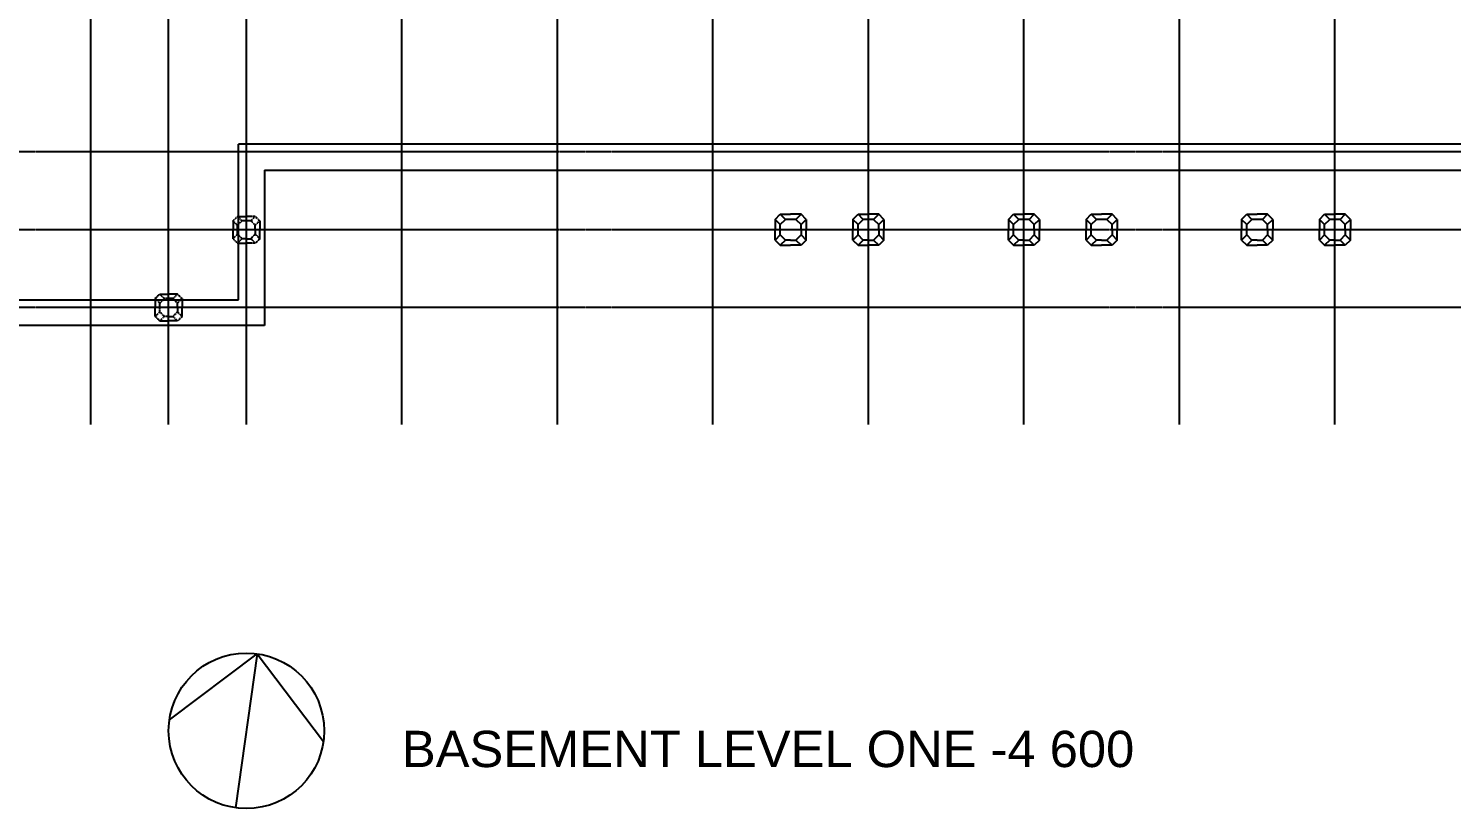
# Model space of a CAD drawing. Header units: millimetres. Extents: x -63292 to 85267, y -25390 to 107538.
# Drawn here: x -27737 to -283, y -25390 to -10341 of the extents above; entities that cross this region are included whole.
import ezdxf

# ---------------------------------------------------------------- set-up
doc = ezdxf.new("R2010")
doc.units = ezdxf.units.MM
doc.linetypes.add('PCENTRE', pattern=[50.8, 31.75, -6.35, 6.35, -6.35])
doc.linetypes.add('PPHANTOM', pattern=[63.5, 31.75, -6.35, 6.35, -6.35, 6.35, -6.35])
for name, color, linetype in [('Boundaries_and_building_grids', 140, 'Continuous'), ('COLUMNS_P5', 3, 'Continuous'), ('SITE', 1, 'Continuous'), ('TEXT', 2, 'Continuous')]:
    doc.layers.add(name, color=color, linetype=linetype)
doc.styles.add('Arial1', font='arial.ttf')

msp = doc.modelspace()

# ---------------------------------------------------------------- linework, layer by layer
at = {"layer": 'Boundaries_and_building_grids', "color": 140, "linetype": 'PCENTRE', "lineweight": -3}
for p, q in [((-26533, -17978), (-26533, 67826)), ((-25033, -17978), (-25033, 67826)), ((-23533, -17978), (-23533, 67826)), ((-20533, -17978), (-20533, 67826)), ((-17533, -17978), (-17533, 67826)), ((-14533, -17978), (-14533, 67826)), ((-11533, -17978), (-11533, 67826)), ((-8533, -17978), (-8533, 67826)), ((-5533, -17978), (-5533, 67826)), ((-2533, -17978), (-2533, 67826)), ((50767, -12724), (-52891, -12724)), ((50767, -14224), (-52891, -14224)), ((50767, -15724), (-52891, -15724))]:
    msp.add_line(p, q, dxfattribs=at)
at = {"layer": 'Boundaries_and_building_grids', "color": 4, "linetype": 'Continuous'}
for p, q in [((-25018, -23681), (-23324, -22404)), ((-23324, -22404), (-23742, -25375)), ((-23324, -22404), (-22047, -24098))]:
    msp.add_line(p, q, dxfattribs=at)
msp.add_circle((-23533, -23890), 1500, dxfattribs=at)
at = {"layer": 'COLUMNS_P5', "color": 8, "linetype": 'PPHANTOM'}
for p, q in [((-23791, -14052), (-23705, -13966)), ((-23619, -14052), (-23705, -13966)), ((-23705, -13966), (-23533, -13966)), ((-23361, -13966), (-23533, -13966)), ((-23447, -14052), (-23361, -13966)), ((-23274, -14052), (-23361, -13966)), ((-23791, -14052), (-23791, -14224)), ((-23705, -14138), (-23791, -14052)), ((-23791, -14397), (-23791, -14224)), ((-23705, -14138), (-23619, -14052)), ((-23705, -14224), (-23705, -14138)), ((-23705, -14310), (-23705, -14224)), ((-23533, -14052), (-23619, -14052)), ((-23447, -14052), (-23533, -14052)), ((-23447, -14052), (-23361, -14138)), ((-23361, -14138), (-23274, -14052)), ((-23361, -14224), (-23361, -14138)), ((-23361, -14224), (-23361, -14310)), ((-23274, -14052), (-23274, -14224)), ((-23274, -14397), (-23274, -14224)), ((-23705, -14310), (-23791, -14397)), ((-23791, -14397), (-23705, -14483)), ((-23619, -14397), (-23705, -14310)), ((-23619, -14397), (-23705, -14483)), ((-23705, -14483), (-23533, -14483)), ((-23533, -14397), (-23619, -14397)), ((-23533, -14397), (-23447, -14397)), ((-23361, -14483), (-23533, -14483)), ((-23361, -14310), (-23447, -14397)), ((-23447, -14397), (-23361, -14483)), ((-23361, -14310), (-23274, -14397)), ((-23274, -14397), (-23361, -14483)), ((-25291, -15552), (-25205, -15466)), ((-25205, -15638), (-25291, -15552)), ((-25291, -15552), (-25291, -15724)), ((-25205, -15466), (-25033, -15466)), ((-25119, -15552), (-25205, -15466)), ((-25205, -15638), (-25119, -15552)), ((-25205, -15724), (-25205, -15638)), ((-25033, -15552), (-25119, -15552)), ((-24861, -15466), (-25033, -15466)), ((-24947, -15552), (-25033, -15552)), ((-24947, -15552), (-24861, -15466)), ((-24947, -15552), (-24861, -15638)), ((-24774, -15552), (-24861, -15466)), ((-24861, -15638), (-24774, -15552)), ((-24861, -15724), (-24861, -15638)), ((-24774, -15552), (-24774, -15724)), ((-25291, -15897), (-25291, -15724)), ((-25205, -15810), (-25291, -15897)), ((-25291, -15897), (-25205, -15983)), ((-25205, -15810), (-25205, -15724)), ((-25119, -15897), (-25205, -15810)), ((-25119, -15897), (-25205, -15983)), ((-25033, -15897), (-25119, -15897)), ((-25033, -15897), (-24947, -15897)), ((-24861, -15810), (-24947, -15897)), ((-24947, -15897), (-24861, -15983)), ((-24861, -15724), (-24861, -15810)), ((-24861, -15810), (-24774, -15897)), ((-24774, -15897), (-24861, -15983)), ((-24774, -15897), (-24774, -15724)), ((-25205, -15983), (-25033, -15983)), ((-24861, -15983), (-25033, -15983))]:
    msp.add_line(p, q, dxfattribs=at)
at = {"layer": 'COLUMNS_P5'}
for p, q in [((-13333, -14024), (-13233, -13924)), ((-13233, -13924), (-13033, -13924)), ((-13133, -14024), (-13233, -13924)), ((-12833, -13924), (-13033, -13924)), ((-12933, -14024), (-12833, -13924)), ((-12733, -14024), (-12833, -13924)), ((-11833, -14024), (-11733, -13924)), ((-11633, -14024), (-11733, -13924)), ((-11733, -13924), (-11533, -13924)), ((-11333, -13924), (-11533, -13924)), ((-11433, -14024), (-11333, -13924)), ((-11233, -14024), (-11333, -13924)), ((-8833, -14024), (-8733, -13924)), ((-8633, -14024), (-8733, -13924)), ((-8733, -13924), (-8533, -13924)), ((-8333, -13924), (-8533, -13924)), ((-8433, -14024), (-8333, -13924)), ((-8233, -14024), (-8333, -13924)), ((-7333, -14024), (-7233, -13924)), ((-7133, -14024), (-7233, -13924)), ((-7233, -13924), (-7033, -13924)), ((-6833, -13924), (-7033, -13924)), ((-6933, -14024), (-6833, -13924)), ((-6733, -14024), (-6833, -13924)), ((-4333, -14024), (-4233, -13924)), ((-4133, -14024), (-4233, -13924)), ((-4233, -13924), (-4033, -13924)), ((-3833, -13924), (-4033, -13924)), ((-3933, -14024), (-3833, -13924)), ((-3733, -14024), (-3833, -13924)), ((-2833, -14024), (-2733, -13924)), ((-2633, -14024), (-2733, -13924)), ((-2733, -13924), (-2533, -13924)), ((-2333, -13924), (-2533, -13924)), ((-2433, -14024), (-2333, -13924)), ((-2233, -14024), (-2333, -13924)), ((-13233, -14124), (-13333, -14024)), ((-13333, -14024), (-13333, -14224)), ((-13333, -14424), (-13333, -14224)), ((-13233, -14124), (-13133, -14024)), ((-13233, -14224), (-13233, -14124)), ((-13233, -14324), (-13233, -14224)), ((-13033, -14024), (-13133, -14024)), ((-12933, -14024), (-13033, -14024)), ((-12933, -14024), (-12833, -14124)), ((-12833, -14124), (-12733, -14024)), ((-12833, -14224), (-12833, -14124)), ((-12833, -14224), (-12833, -14324)), ((-12733, -14024), (-12733, -14224)), ((-12733, -14424), (-12733, -14224)), ((-11833, -14024), (-11833, -14224)), ((-11733, -14124), (-11833, -14024)), ((-11833, -14424), (-11833, -14224)), ((-11733, -14124), (-11633, -14024)), ((-11733, -14224), (-11733, -14124)), ((-11733, -14324), (-11733, -14224)), ((-11533, -14024), (-11633, -14024)), ((-11433, -14024), (-11533, -14024)), ((-11433, -14024), (-11333, -14124)), ((-11333, -14124), (-11233, -14024)), ((-11333, -14224), (-11333, -14124)), ((-11333, -14224), (-11333, -14324)), ((-11233, -14024), (-11233, -14224)), ((-11233, -14424), (-11233, -14224)), ((-8833, -14024), (-8833, -14224)), ((-8733, -14124), (-8833, -14024)), ((-8833, -14424), (-8833, -14224)), ((-8733, -14124), (-8633, -14024)), ((-8733, -14224), (-8733, -14124)), ((-8733, -14324), (-8733, -14224)), ((-8533, -14024), (-8633, -14024)), ((-8433, -14024), (-8533, -14024)), ((-8433, -14024), (-8333, -14124)), ((-8333, -14124), (-8233, -14024)), ((-8333, -14224), (-8333, -14124)), ((-8333, -14224), (-8333, -14324)), ((-8233, -14024), (-8233, -14224)), ((-8233, -14424), (-8233, -14224)), ((-7333, -14024), (-7333, -14224)), ((-7233, -14124), (-7333, -14024)), ((-7333, -14424), (-7333, -14224)), ((-7233, -14124), (-7133, -14024)), ((-7233, -14224), (-7233, -14124)), ((-7233, -14324), (-7233, -14224)), ((-7033, -14024), (-7133, -14024)), ((-6933, -14024), (-7033, -14024)), ((-6933, -14024), (-6833, -14124)), ((-6833, -14124), (-6733, -14024)), ((-6833, -14224), (-6833, -14124)), ((-6833, -14224), (-6833, -14324)), ((-6733, -14024), (-6733, -14224)), ((-6733, -14424), (-6733, -14224)), ((-4233, -14124), (-4333, -14024)), ((-4333, -14024), (-4333, -14224)), ((-4333, -14424), (-4333, -14224)), ((-4233, -14124), (-4133, -14024)), ((-4233, -14224), (-4233, -14124)), ((-4233, -14324), (-4233, -14224)), ((-4033, -14024), (-4133, -14024)), ((-3933, -14024), (-4033, -14024)), ((-3933, -14024), (-3833, -14124)), ((-3833, -14124), (-3733, -14024)), ((-3833, -14224), (-3833, -14124)), ((-3833, -14224), (-3833, -14324)), ((-3733, -14024), (-3733, -14224)), ((-3733, -14424), (-3733, -14224)), ((-2733, -14124), (-2833, -14024)), ((-2833, -14024), (-2833, -14224)), ((-2833, -14424), (-2833, -14224)), ((-2733, -14124), (-2633, -14024)), ((-2733, -14224), (-2733, -14124)), ((-2733, -14324), (-2733, -14224)), ((-2533, -14024), (-2633, -14024)), ((-2433, -14024), (-2533, -14024)), ((-2433, -14024), (-2333, -14124)), ((-2333, -14124), (-2233, -14024)), ((-2333, -14224), (-2333, -14124)), ((-2333, -14224), (-2333, -14324)), ((-2233, -14024), (-2233, -14224)), ((-2233, -14424), (-2233, -14224)), ((-13233, -14324), (-13333, -14424)), ((-13333, -14424), (-13233, -14524)), ((-13133, -14424), (-13233, -14324)), ((-13133, -14424), (-13233, -14524)), ((-13233, -14524), (-13033, -14524)), ((-13033, -14424), (-13133, -14424)), ((-13033, -14424), (-12933, -14424)), ((-12833, -14524), (-13033, -14524)), ((-12833, -14324), (-12933, -14424)), ((-12933, -14424), (-12833, -14524)), ((-12833, -14324), (-12733, -14424)), ((-12733, -14424), (-12833, -14524)), ((-11733, -14324), (-11833, -14424)), ((-11833, -14424), (-11733, -14524)), ((-11633, -14424), (-11733, -14324)), ((-11633, -14424), (-11733, -14524)), ((-11733, -14524), (-11533, -14524)), ((-11533, -14424), (-11633, -14424)), ((-11533, -14424), (-11433, -14424)), ((-11333, -14524), (-11533, -14524)), ((-11333, -14324), (-11433, -14424)), ((-11433, -14424), (-11333, -14524)), ((-11333, -14324), (-11233, -14424)), ((-11233, -14424), (-11333, -14524)), ((-8733, -14324), (-8833, -14424)), ((-8833, -14424), (-8733, -14524)), ((-8633, -14424), (-8733, -14324)), ((-8633, -14424), (-8733, -14524)), ((-8733, -14524), (-8533, -14524)), ((-8533, -14424), (-8633, -14424)), ((-8533, -14424), (-8433, -14424)), ((-8333, -14524), (-8533, -14524)), ((-8333, -14324), (-8433, -14424)), ((-8433, -14424), (-8333, -14524)), ((-8333, -14324), (-8233, -14424)), ((-8233, -14424), (-8333, -14524)), ((-7233, -14324), (-7333, -14424)), ((-7333, -14424), (-7233, -14524)), ((-7133, -14424), (-7233, -14324)), ((-7133, -14424), (-7233, -14524)), ((-7233, -14524), (-7033, -14524)), ((-7033, -14424), (-7133, -14424)), ((-7033, -14424), (-6933, -14424)), ((-6833, -14524), (-7033, -14524)), ((-6833, -14324), (-6933, -14424)), ((-6933, -14424), (-6833, -14524)), ((-6833, -14324), (-6733, -14424)), ((-6733, -14424), (-6833, -14524)), ((-4233, -14324), (-4333, -14424)), ((-4333, -14424), (-4233, -14524)), ((-4133, -14424), (-4233, -14324)), ((-4133, -14424), (-4233, -14524)), ((-4233, -14524), (-4033, -14524)), ((-4033, -14424), (-4133, -14424)), ((-4033, -14424), (-3933, -14424)), ((-3833, -14524), (-4033, -14524)), ((-3833, -14324), (-3933, -14424)), ((-3933, -14424), (-3833, -14524)), ((-3833, -14324), (-3733, -14424)), ((-3733, -14424), (-3833, -14524)), ((-2733, -14324), (-2833, -14424)), ((-2833, -14424), (-2733, -14524)), ((-2633, -14424), (-2733, -14324)), ((-2633, -14424), (-2733, -14524)), ((-2733, -14524), (-2533, -14524)), ((-2533, -14424), (-2633, -14424)), ((-2533, -14424), (-2433, -14424)), ((-2333, -14524), (-2533, -14524)), ((-2333, -14324), (-2433, -14424)), ((-2433, -14424), (-2333, -14524)), ((-2333, -14324), (-2233, -14424)), ((-2233, -14424), (-2333, -14524))]:
    msp.add_line(p, q, dxfattribs=at)
at = {"layer": 'SITE', "linetype": 'Continuous', "lineweight": -3}
for p, q in [((21617, -12574), (-23683, -12574)), ((-23683, -15574), (-23683, -12574)), ((-23183, -13074), (21117, -13074)), ((-23183, -13074), (-23183, -16074)), ((-50383, -15574), (-23683, -15574)), ((-23183, -16074), (-50883, -16074))]:
    msp.add_line(p, q, dxfattribs=at)

# ---------------------------------------------------------------- texts
at = {"layer": 'TEXT', "color": 2, "linetype": 'Continuous', "lineweight": -3, "insert": (-20533, -23890), "char_height": 700, "attachment_point": 1, "style": 'Arial1'}
msp.add_mtext('BASEMENT LEVEL ONE -4 600', dxfattribs=at)

doc.saveas('drawing.dxf')
